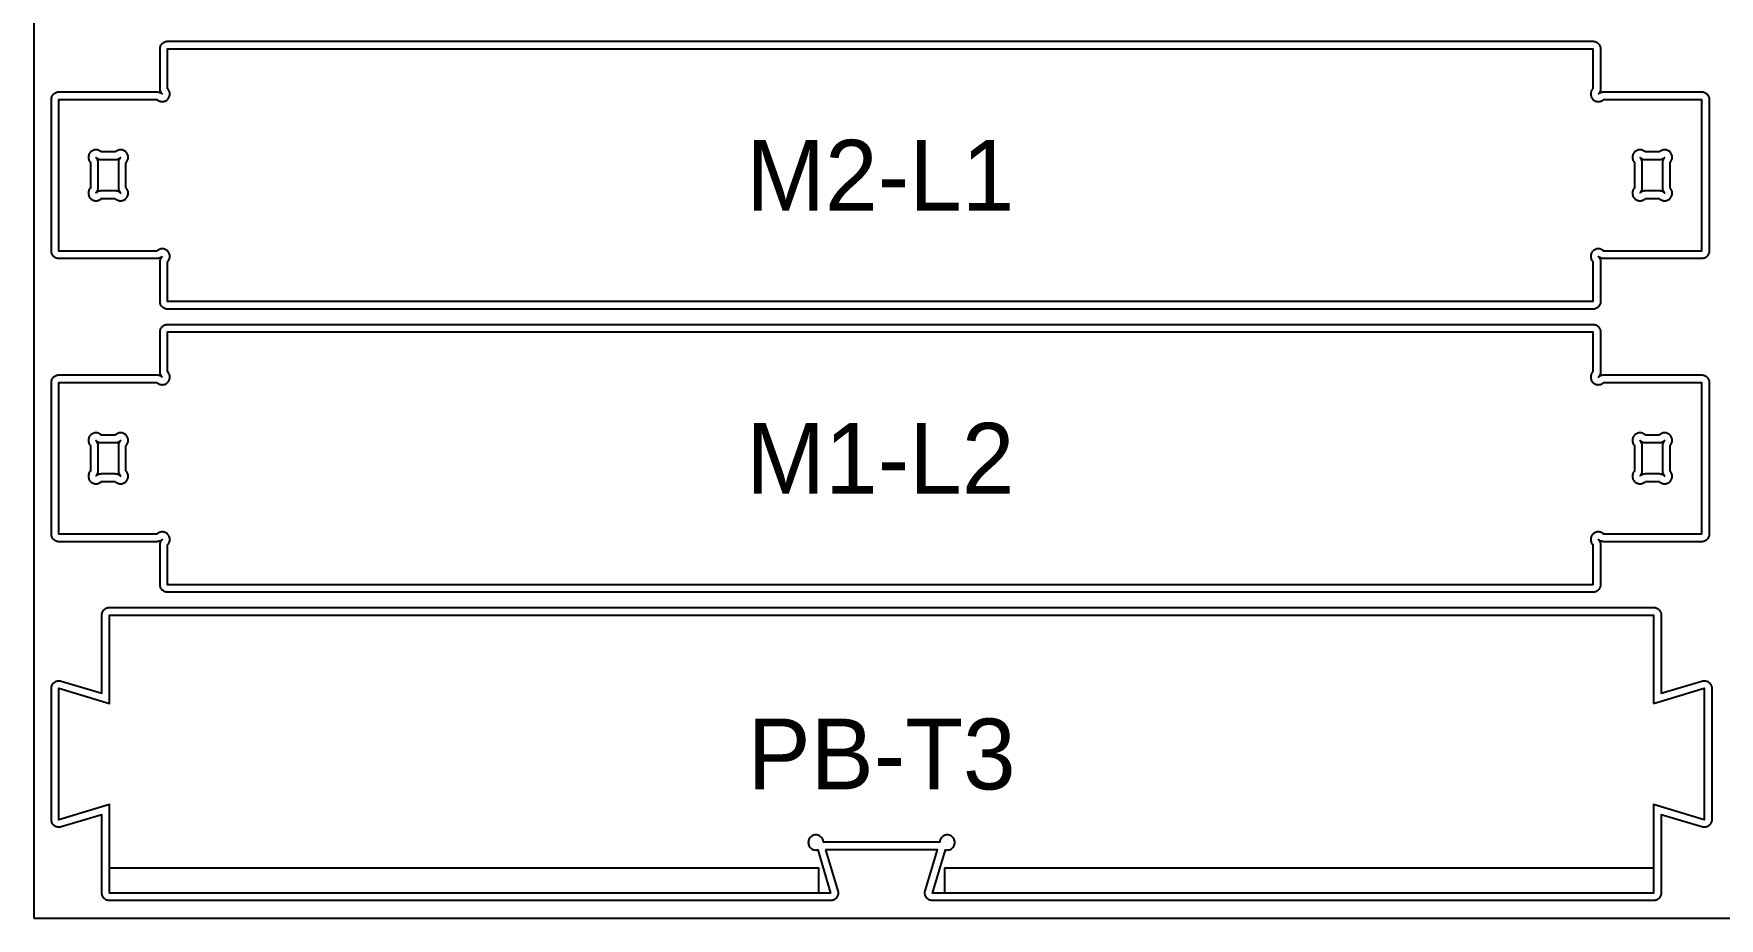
# Model space of a CAD drawing. Header units: millimetres. Extents: x 0 to 8220, y 0 to 2502.
# Drawn here: x 4200 to 4867, y 0 to 350 of the extents above; entities that cross this region are included whole.
import ezdxf
from ezdxf.enums import TextEntityAlignment as Align

# ---------------------------------------------------------------- set-up
doc = ezdxf.new("R2010")
doc.units = ezdxf.units.MM
for name, color, linetype in [('CAJA_6MM', 30, 'Continuous'), ('CALADO_INTERIOR', 5, 'Continuous'), ('CORTE_EXT', 1, 'Continuous'), ('HOJA', 8, 'Continuous'), ('TEXTO', 7, 'Continuous'), ('TRAYECTORIA_EXT_FRESA6', 11, 'Continuous'), ('TRAYECTORIA_INT_FRESA6', 150, 'Continuous')]:
    doc.layers.add(name, color=color, linetype=linetype)

msp = doc.modelspace()

# ---------------------------------------------------------------- linework, layer by layer
at = {"layer": 'CAJA_6MM'}
for points in [[(4230, 20), (4510.5, 20), (4510.5, 10), (4500.5, 10), (4230, 10)], [(4841, 10), (4570.5, 10), (4560.5, 10), (4560.5, 20), (4841, 20)]]:
    msp.add_lwpolyline(points, close=True, dxfattribs=at)
at = {"layer": 'CALADO_INTERIOR'}
for points in [[(4232.26, 284.8), (4232.48, 284.6), (4232.71, 284.43), (4232.96, 284.28), (4233.23, 284.15), (4233.51, 284.05), (4233.79, 283.98), (4234.08, 283.94), (4234.38, 283.92), (4234.67, 283.94), (4234.96, 283.98), (4235.25, 284.05), (4235.53, 284.15), (4235.79, 284.28), (4236.05, 284.43), (4236.28, 284.6), (4236.5, 284.8), (4236.7, 285.02), (4236.87, 285.25), (4237.02, 285.51), (4237.15, 285.77), (4237.25, 286.05), (4237.32, 286.34), (4237.36, 286.63), (4237.38, 286.92), (4237.36, 287.22), (4237.32, 287.51), (4237.25, 287.79), (4237.15, 288.07), (4237.02, 288.34), (4236.87, 288.59), (4236.7, 288.82), (4236.5, 289.04), (4236.5, 298.96), (4236.7, 299.18), (4236.87, 299.41), (4237.02, 299.66), (4237.15, 299.93), (4237.25, 300.21), (4237.32, 300.49), (4237.36, 300.78), (4237.38, 301.08), (4237.36, 301.37), (4237.32, 301.66), (4237.25, 301.95), (4237.15, 302.23), (4237.02, 302.49), (4236.87, 302.75), (4236.7, 302.98), (4236.5, 303.2), (4236.28, 303.4), (4236.05, 303.57), (4235.79, 303.72), (4235.53, 303.85), (4235.25, 303.95), (4234.96, 304.02), (4234.67, 304.06), (4234.38, 304.08), (4234.08, 304.06), (4233.79, 304.02), (4233.51, 303.95), (4233.23, 303.85), (4232.96, 303.72), (4232.71, 303.57), (4232.48, 303.4), (4232.26, 303.2), (4226.74, 303.2), (4226.52, 303.4), (4226.29, 303.57), (4226.04, 303.72), (4225.77, 303.85), (4225.49, 303.95), (4225.21, 304.02), (4224.92, 304.06), (4224.62, 304.08), (4224.33, 304.06), (4224.04, 304.02), (4223.75, 303.95), (4223.47, 303.85), (4223.21, 303.72), (4222.95, 303.57), (4222.72, 303.4), (4222.5, 303.2), (4222.3, 302.98), (4222.13, 302.75), (4221.98, 302.49), (4221.85, 302.23), (4221.75, 301.95), (4221.68, 301.66), (4221.64, 301.37), (4221.62, 301.08), (4221.64, 300.78), (4221.68, 300.49), (4221.75, 300.21), (4221.85, 299.93), (4221.98, 299.66), (4222.13, 299.41), (4222.3, 299.18), (4222.5, 298.96), (4222.5, 289.04), (4222.3, 288.82), (4222.13, 288.59), (4221.98, 288.34), (4221.85, 288.07), (4221.75, 287.79), (4221.68, 287.51), (4221.64, 287.22), (4221.62, 286.92), (4221.64, 286.63), (4221.68, 286.34), (4221.75, 286.05), (4221.85, 285.77), (4221.98, 285.51), (4222.13, 285.25), (4222.3, 285.02), (4222.5, 284.8), (4222.72, 284.6), (4222.95, 284.43), (4223.21, 284.28), (4223.47, 284.15), (4223.75, 284.05), (4224.04, 283.98), (4224.33, 283.94), (4224.62, 283.92), (4224.92, 283.94), (4225.21, 283.98), (4225.49, 284.05), (4225.77, 284.15), (4226.04, 284.28), (4226.29, 284.43), (4226.52, 284.6), (4226.74, 284.8)], [(4837.74, 284.8), (4843.26, 284.8), (4843.48, 284.6), (4843.71, 284.43), (4843.96, 284.28), (4844.23, 284.15), (4844.51, 284.05), (4844.79, 283.98), (4845.08, 283.94), (4845.38, 283.92), (4845.67, 283.94), (4845.96, 283.98), (4846.25, 284.05), (4846.53, 284.15), (4846.79, 284.28), (4847.05, 284.43), (4847.28, 284.6), (4847.5, 284.8), (4847.7, 285.02), (4847.87, 285.25), (4848.02, 285.51), (4848.15, 285.77), (4848.25, 286.05), (4848.32, 286.34), (4848.36, 286.63), (4848.38, 286.92), (4848.36, 287.22), (4848.32, 287.51), (4848.25, 287.79), (4848.15, 288.07), (4848.02, 288.34), (4847.87, 288.59), (4847.7, 288.82), (4847.5, 289.04), (4847.5, 298.96), (4847.7, 299.18), (4847.87, 299.41), (4848.02, 299.66), (4848.15, 299.93), (4848.25, 300.21), (4848.32, 300.49), (4848.36, 300.78), (4848.38, 301.08), (4848.36, 301.37), (4848.32, 301.66), (4848.25, 301.95), (4848.15, 302.23), (4848.02, 302.49), (4847.87, 302.75), (4847.7, 302.98), (4847.5, 303.2), (4847.28, 303.4), (4847.05, 303.57), (4846.79, 303.72), (4846.53, 303.85), (4846.25, 303.95), (4845.96, 304.02), (4845.67, 304.06), (4845.38, 304.08), (4845.08, 304.06), (4844.79, 304.02), (4844.51, 303.95), (4844.23, 303.85), (4843.96, 303.72), (4843.71, 303.57), (4843.48, 303.4), (4843.26, 303.2), (4837.74, 303.2), (4837.52, 303.4), (4837.29, 303.57), (4837.04, 303.72), (4836.77, 303.85), (4836.49, 303.95), (4836.21, 304.02), (4835.92, 304.06), (4835.62, 304.08), (4835.33, 304.06), (4835.04, 304.02), (4834.75, 303.95), (4834.47, 303.85), (4834.21, 303.72), (4833.95, 303.57), (4833.72, 303.4), (4833.5, 303.2), (4833.3, 302.98), (4833.13, 302.75), (4832.98, 302.49), (4832.85, 302.23), (4832.75, 301.95), (4832.68, 301.66), (4832.64, 301.37), (4832.62, 301.08), (4832.64, 300.78), (4832.68, 300.49), (4832.75, 300.21), (4832.85, 299.93), (4832.98, 299.66), (4833.13, 299.41), (4833.3, 299.18), (4833.5, 298.96), (4833.5, 289.04), (4833.3, 288.82), (4833.13, 288.59), (4832.98, 288.34), (4832.85, 288.07), (4832.75, 287.79), (4832.68, 287.51), (4832.64, 287.22), (4832.62, 286.92), (4832.64, 286.63), (4832.68, 286.34), (4832.75, 286.05), (4832.85, 285.77), (4832.98, 285.51), (4833.13, 285.25), (4833.3, 285.02), (4833.5, 284.8), (4833.72, 284.6), (4833.95, 284.43), (4834.21, 284.28), (4834.47, 284.15), (4834.75, 284.05), (4835.04, 283.98), (4835.33, 283.94), (4835.62, 283.92), (4835.92, 283.94), (4836.21, 283.98), (4836.49, 284.05), (4836.77, 284.15), (4837.04, 284.28), (4837.29, 284.43), (4837.52, 284.6)], [(4232.26, 172.8), (4232.48, 172.6), (4232.71, 172.43), (4232.96, 172.28), (4233.23, 172.15), (4233.51, 172.05), (4233.79, 171.98), (4234.08, 171.94), (4234.38, 171.92), (4234.67, 171.94), (4234.96, 171.98), (4235.25, 172.05), (4235.53, 172.15), (4235.79, 172.28), (4236.05, 172.43), (4236.28, 172.6), (4236.5, 172.8), (4236.7, 173.02), (4236.87, 173.25), (4237.02, 173.51), (4237.15, 173.77), (4237.25, 174.05), (4237.32, 174.34), (4237.36, 174.63), (4237.38, 174.92), (4237.36, 175.22), (4237.32, 175.51), (4237.25, 175.79), (4237.15, 176.07), (4237.02, 176.34), (4236.87, 176.59), (4236.7, 176.82), (4236.5, 177.04), (4236.5, 186.96), (4236.7, 187.18), (4236.87, 187.41), (4237.02, 187.66), (4237.15, 187.93), (4237.25, 188.21), (4237.32, 188.49), (4237.36, 188.78), (4237.38, 189.08), (4237.36, 189.37), (4237.32, 189.66), (4237.25, 189.95), (4237.15, 190.23), (4237.02, 190.49), (4236.87, 190.75), (4236.7, 190.98), (4236.5, 191.2), (4236.28, 191.4), (4236.05, 191.57), (4235.79, 191.72), (4235.53, 191.85), (4235.25, 191.95), (4234.96, 192.02), (4234.67, 192.06), (4234.38, 192.08), (4234.08, 192.06), (4233.79, 192.02), (4233.51, 191.95), (4233.23, 191.85), (4232.96, 191.72), (4232.71, 191.57), (4232.48, 191.4), (4232.26, 191.2), (4226.74, 191.2), (4226.52, 191.4), (4226.29, 191.57), (4226.04, 191.72), (4225.77, 191.85), (4225.49, 191.95), (4225.21, 192.02), (4224.92, 192.06), (4224.62, 192.08), (4224.33, 192.06), (4224.04, 192.02), (4223.75, 191.95), (4223.47, 191.85), (4223.21, 191.72), (4222.95, 191.57), (4222.72, 191.4), (4222.5, 191.2), (4222.3, 190.98), (4222.13, 190.75), (4221.98, 190.49), (4221.85, 190.23), (4221.75, 189.95), (4221.68, 189.66), (4221.64, 189.37), (4221.62, 189.08), (4221.64, 188.78), (4221.68, 188.49), (4221.75, 188.21), (4221.85, 187.93), (4221.98, 187.66), (4222.13, 187.41), (4222.3, 187.18), (4222.5, 186.96), (4222.5, 177.04), (4222.3, 176.82), (4222.13, 176.59), (4221.98, 176.34), (4221.85, 176.07), (4221.75, 175.79), (4221.68, 175.51), (4221.64, 175.22), (4221.62, 174.92), (4221.64, 174.63), (4221.68, 174.34), (4221.75, 174.05), (4221.85, 173.77), (4221.98, 173.51), (4222.13, 173.25), (4222.3, 173.02), (4222.5, 172.8), (4222.72, 172.6), (4222.95, 172.43), (4223.21, 172.28), (4223.47, 172.15), (4223.75, 172.05), (4224.04, 171.98), (4224.33, 171.94), (4224.62, 171.92), (4224.92, 171.94), (4225.21, 171.98), (4225.49, 172.05), (4225.77, 172.15), (4226.04, 172.28), (4226.29, 172.43), (4226.52, 172.6), (4226.74, 172.8)], [(4837.74, 172.8), (4843.26, 172.8), (4843.48, 172.6), (4843.71, 172.43), (4843.96, 172.28), (4844.23, 172.15), (4844.51, 172.05), (4844.79, 171.98), (4845.08, 171.94), (4845.38, 171.92), (4845.67, 171.94), (4845.96, 171.98), (4846.25, 172.05), (4846.53, 172.15), (4846.79, 172.28), (4847.05, 172.43), (4847.28, 172.6), (4847.5, 172.8), (4847.7, 173.02), (4847.87, 173.25), (4848.02, 173.51), (4848.15, 173.77), (4848.25, 174.05), (4848.32, 174.34), (4848.36, 174.63), (4848.38, 174.92), (4848.36, 175.22), (4848.32, 175.51), (4848.25, 175.79), (4848.15, 176.07), (4848.02, 176.34), (4847.87, 176.59), (4847.7, 176.82), (4847.5, 177.04), (4847.5, 186.96), (4847.7, 187.18), (4847.87, 187.41), (4848.02, 187.66), (4848.15, 187.93), (4848.25, 188.21), (4848.32, 188.49), (4848.36, 188.78), (4848.38, 189.08), (4848.36, 189.37), (4848.32, 189.66), (4848.25, 189.95), (4848.15, 190.23), (4848.02, 190.49), (4847.87, 190.75), (4847.7, 190.98), (4847.5, 191.2), (4847.28, 191.4), (4847.05, 191.57), (4846.79, 191.72), (4846.53, 191.85), (4846.25, 191.95), (4845.96, 192.02), (4845.67, 192.06), (4845.38, 192.08), (4845.08, 192.06), (4844.79, 192.02), (4844.51, 191.95), (4844.23, 191.85), (4843.96, 191.72), (4843.71, 191.57), (4843.48, 191.4), (4843.26, 191.2), (4837.74, 191.2), (4837.52, 191.4), (4837.29, 191.57), (4837.04, 191.72), (4836.77, 191.85), (4836.49, 191.95), (4836.21, 192.02), (4835.92, 192.06), (4835.62, 192.08), (4835.33, 192.06), (4835.04, 192.02), (4834.75, 191.95), (4834.47, 191.85), (4834.21, 191.72), (4833.95, 191.57), (4833.72, 191.4), (4833.5, 191.2), (4833.3, 190.98), (4833.13, 190.75), (4832.98, 190.49), (4832.85, 190.23), (4832.75, 189.95), (4832.68, 189.66), (4832.64, 189.37), (4832.62, 189.08), (4832.64, 188.78), (4832.68, 188.49), (4832.75, 188.21), (4832.85, 187.93), (4832.98, 187.66), (4833.13, 187.41), (4833.3, 187.18), (4833.5, 186.96), (4833.5, 177.04), (4833.3, 176.82), (4833.13, 176.59), (4832.98, 176.34), (4832.85, 176.07), (4832.75, 175.79), (4832.68, 175.51), (4832.64, 175.22), (4832.62, 174.92), (4832.64, 174.63), (4832.68, 174.34), (4832.75, 174.05), (4832.85, 173.77), (4832.98, 173.51), (4833.13, 173.25), (4833.3, 173.02), (4833.5, 172.8), (4833.72, 172.6), (4833.95, 172.43), (4834.21, 172.28), (4834.47, 172.15), (4834.75, 172.05), (4835.04, 171.98), (4835.33, 171.94), (4835.62, 171.92), (4835.92, 171.94), (4836.21, 171.98), (4836.49, 172.05), (4836.77, 172.15), (4837.04, 172.28), (4837.29, 172.43), (4837.52, 172.6)]]:
    msp.add_lwpolyline(points, close=True, dxfattribs=at)
at = {"layer": 'CORTE_EXT'}
for points in [[(4249.73, 323.35), (4250.01, 323.25), (4250.29, 323.18), (4250.58, 323.14), (4250.88, 323.12), (4251.17, 323.14), (4251.46, 323.18), (4251.75, 323.25), (4252.03, 323.35), (4252.29, 323.48), (4252.55, 323.63), (4252.78, 323.8), (4253, 324), (4253.2, 324.22), (4253.37, 324.45), (4253.52, 324.71), (4253.65, 324.97), (4253.75, 325.25), (4253.82, 325.54), (4253.86, 325.83), (4253.88, 326.12), (4253.86, 326.42), (4253.82, 326.71), (4253.75, 326.99), (4253.65, 327.27), (4253.52, 327.54), (4253.37, 327.79), (4253.2, 328.02), (4253, 328.24), (4253, 344), (4817, 344), (4817, 328.24), (4816.8, 328.02), (4816.63, 327.79), (4816.48, 327.54), (4816.35, 327.27), (4816.25, 326.99), (4816.18, 326.71), (4816.14, 326.42), (4816.12, 326.12), (4816.14, 325.83), (4816.18, 325.54), (4816.25, 325.25), (4816.35, 324.97), (4816.48, 324.71), (4816.63, 324.45), (4816.8, 324.22), (4817, 324), (4817.22, 323.8), (4817.45, 323.63), (4817.71, 323.48), (4817.97, 323.35), (4818.25, 323.25), (4818.54, 323.18), (4818.83, 323.14), (4819.12, 323.12), (4819.42, 323.14), (4819.71, 323.18), (4819.99, 323.25), (4820.27, 323.35), (4820.54, 323.48), (4820.79, 323.63), (4821.02, 323.8), (4821.24, 324), (4860, 324), (4860, 264), (4821.24, 264), (4821.02, 264.2), (4820.79, 264.37), (4820.54, 264.52), (4820.27, 264.65), (4819.99, 264.75), (4819.71, 264.82), (4819.42, 264.86), (4819.12, 264.88), (4818.83, 264.86), (4818.54, 264.82), (4818.25, 264.75), (4817.97, 264.65), (4817.71, 264.52), (4817.45, 264.37), (4817.22, 264.2), (4817, 264), (4816.8, 263.78), (4816.63, 263.55), (4816.48, 263.29), (4816.35, 263.03), (4816.25, 262.75), (4816.18, 262.46), (4816.14, 262.17), (4816.12, 261.88), (4816.14, 261.58), (4816.18, 261.29), (4816.25, 261.01), (4816.35, 260.73), (4816.48, 260.46), (4816.63, 260.21), (4816.8, 259.98), (4817, 259.76), (4817, 244), (4253, 244), (4253, 259.76), (4253.2, 259.98), (4253.37, 260.21), (4253.52, 260.46), (4253.65, 260.73), (4253.75, 261.01), (4253.82, 261.29), (4253.86, 261.58), (4253.88, 261.88), (4253.86, 262.17), (4253.82, 262.46), (4253.75, 262.75), (4253.65, 263.03), (4253.52, 263.29), (4253.37, 263.55), (4253.2, 263.78), (4253, 264), (4252.78, 264.2), (4252.55, 264.37), (4252.29, 264.52), (4252.03, 264.65), (4251.75, 264.75), (4251.46, 264.82), (4251.17, 264.86), (4250.88, 264.88), (4250.58, 264.86), (4250.29, 264.82), (4250.01, 264.75), (4249.73, 264.65), (4249.46, 264.52), (4249.21, 264.37), (4248.98, 264.2), (4248.76, 264), (4210, 264), (4210, 324), (4248.76, 324), (4248.98, 323.8), (4249.21, 323.63), (4249.46, 323.48)], [(4249.73, 211.35), (4250.01, 211.25), (4250.29, 211.18), (4250.58, 211.14), (4250.88, 211.12), (4251.17, 211.14), (4251.46, 211.18), (4251.75, 211.25), (4252.03, 211.35), (4252.29, 211.48), (4252.55, 211.63), (4252.78, 211.8), (4253, 212), (4253.2, 212.22), (4253.37, 212.45), (4253.52, 212.71), (4253.65, 212.97), (4253.75, 213.25), (4253.82, 213.54), (4253.86, 213.83), (4253.88, 214.12), (4253.86, 214.42), (4253.82, 214.71), (4253.75, 214.99), (4253.65, 215.27), (4253.52, 215.54), (4253.37, 215.79), (4253.2, 216.02), (4253, 216.24), (4253, 232), (4817, 232), (4817, 216.24), (4816.8, 216.02), (4816.63, 215.79), (4816.48, 215.54), (4816.35, 215.27), (4816.25, 214.99), (4816.18, 214.71), (4816.14, 214.42), (4816.12, 214.12), (4816.14, 213.83), (4816.18, 213.54), (4816.25, 213.25), (4816.35, 212.97), (4816.48, 212.71), (4816.63, 212.45), (4816.8, 212.22), (4817, 212), (4817.22, 211.8), (4817.45, 211.63), (4817.71, 211.48), (4817.97, 211.35), (4818.25, 211.25), (4818.54, 211.18), (4818.83, 211.14), (4819.12, 211.12), (4819.42, 211.14), (4819.71, 211.18), (4819.99, 211.25), (4820.27, 211.35), (4820.54, 211.48), (4820.79, 211.63), (4821.02, 211.8), (4821.24, 212), (4860, 212), (4860, 152), (4821.24, 152), (4821.02, 152.2), (4820.79, 152.37), (4820.54, 152.52), (4820.27, 152.65), (4819.99, 152.75), (4819.71, 152.82), (4819.42, 152.86), (4819.12, 152.88), (4818.83, 152.86), (4818.54, 152.82), (4818.25, 152.75), (4817.97, 152.65), (4817.71, 152.52), (4817.45, 152.37), (4817.22, 152.2), (4817, 152), (4816.8, 151.78), (4816.63, 151.55), (4816.48, 151.29), (4816.35, 151.03), (4816.25, 150.75), (4816.18, 150.46), (4816.14, 150.17), (4816.12, 149.88), (4816.14, 149.58), (4816.18, 149.29), (4816.25, 149.01), (4816.35, 148.73), (4816.48, 148.46), (4816.63, 148.21), (4816.8, 147.98), (4817, 147.76), (4817, 132), (4253, 132), (4253, 147.76), (4253.2, 147.98), (4253.37, 148.21), (4253.52, 148.46), (4253.65, 148.73), (4253.75, 149.01), (4253.82, 149.29), (4253.86, 149.58), (4253.88, 149.88), (4253.86, 150.17), (4253.82, 150.46), (4253.75, 150.75), (4253.65, 151.03), (4253.52, 151.29), (4253.37, 151.55), (4253.2, 151.78), (4253, 152), (4252.78, 152.2), (4252.55, 152.37), (4252.29, 152.52), (4252.03, 152.65), (4251.75, 152.75), (4251.46, 152.82), (4251.17, 152.86), (4250.88, 152.88), (4250.58, 152.86), (4250.29, 152.82), (4250.01, 152.75), (4249.73, 152.65), (4249.46, 152.52), (4249.21, 152.37), (4248.98, 152.2), (4248.76, 152), (4210, 152), (4210, 212), (4248.76, 212), (4248.98, 211.8), (4249.21, 211.63), (4249.46, 211.48)], [(4841, 85), (4861, 91), (4861, 39), (4841, 45), (4841, 10), (4555.66, 10), (4560.78, 27.09), (4561.11, 27.03), (4561.5, 27), (4561.89, 27.03), (4562.28, 27.1), (4562.65, 27.23), (4563, 27.4), (4563.33, 27.62), (4563.62, 27.88), (4563.88, 28.17), (4564.1, 28.5), (4564.27, 28.85), (4564.4, 29.22), (4564.47, 29.61), (4564.5, 30), (4564.47, 30.39), (4564.4, 30.78), (4564.27, 31.15), (4564.1, 31.5), (4563.88, 31.83), (4563.62, 32.12), (4563.33, 32.38), (4563, 32.6), (4562.65, 32.77), (4562.28, 32.9), (4561.89, 32.97), (4561.5, 33), (4561.11, 32.97), (4560.72, 32.9), (4560.35, 32.77), (4560, 32.6), (4559.67, 32.38), (4559.38, 32.12), (4559.12, 31.83), (4558.9, 31.5), (4558.73, 31.15), (4558.6, 30.78), (4558.53, 30.39), (4558.51, 30.15), (4512.49, 30.15), (4512.47, 30.39), (4512.4, 30.78), (4512.27, 31.15), (4512.1, 31.5), (4511.88, 31.83), (4511.62, 32.12), (4511.33, 32.38), (4511, 32.6), (4510.65, 32.77), (4510.28, 32.9), (4509.89, 32.97), (4509.5, 33), (4509.11, 32.97), (4508.72, 32.9), (4508.35, 32.77), (4508, 32.6), (4507.67, 32.38), (4507.38, 32.12), (4507.12, 31.83), (4506.9, 31.5), (4506.73, 31.15), (4506.6, 30.78), (4506.53, 30.39), (4506.5, 30), (4506.53, 29.61), (4506.6, 29.22), (4506.73, 28.85), (4506.9, 28.5), (4507.12, 28.17), (4507.38, 27.88), (4507.67, 27.62), (4508, 27.4), (4508.35, 27.23), (4508.72, 27.1), (4509.11, 27.03), (4509.5, 27), (4509.89, 27.03), (4510.22, 27.09), (4515.34, 10), (4230, 10), (4230, 45), (4210, 39), (4210, 91), (4230, 85), (4230, 120), (4841, 120)]]:
    msp.add_lwpolyline(points, close=True, dxfattribs=at)
at = {"layer": 'HOJA'}
msp.add_lwpolyline([(4200, 0), (5420, 0), (5420, 2440), (4200, 2440)], close=True, dxfattribs=at)
at = {"layer": 'TRAYECTORIA_EXT_FRESA6'}
for points in [[(4250.83, 261.83), (4250.77, 261.78), (4250.53, 261.58), (4250.26, 261.41), (4249.98, 261.26), (4249.69, 261.15), (4249.38, 261.07), (4249.07, 261.02), (4248.76, 261), (4210, 261), (4209.71, 261.01), (4209.41, 261.06), (4209.13, 261.13), (4208.85, 261.23), (4208.59, 261.35), (4208.33, 261.51), (4208.1, 261.68), (4207.88, 261.88), (4207.68, 262.1), (4207.51, 262.33), (4207.35, 262.59), (4207.23, 262.85), (4207.13, 263.13), (4207.06, 263.41), (4207.01, 263.71), (4207, 264), (4207, 324), (4207.01, 324.29), (4207.06, 324.59), (4207.13, 324.87), (4207.23, 325.15), (4207.35, 325.41), (4207.51, 325.67), (4207.68, 325.9), (4207.88, 326.12), (4208.1, 326.32), (4208.33, 326.49), (4208.59, 326.65), (4208.85, 326.77), (4209.13, 326.87), (4209.41, 326.94), (4209.71, 326.99), (4210, 327), (4248.76, 327), (4249.07, 326.98), (4249.38, 326.93), (4249.69, 326.85), (4249.98, 326.74), (4250.26, 326.59), (4250.53, 326.42), (4250.77, 326.22), (4250.83, 326.17), (4250.78, 326.23), (4250.58, 326.47), (4250.41, 326.74), (4250.26, 327.02), (4250.15, 327.31), (4250.07, 327.62), (4250.02, 327.93), (4250, 328.24), (4250, 344), (4250.01, 344.29), (4250.06, 344.59), (4250.13, 344.87), (4250.23, 345.15), (4250.35, 345.41), (4250.51, 345.67), (4250.68, 345.9), (4250.88, 346.12), (4251.1, 346.32), (4251.33, 346.49), (4251.59, 346.65), (4251.85, 346.77), (4252.13, 346.87), (4252.41, 346.94), (4252.71, 346.99), (4253, 347), (4817, 347), (4817.29, 346.99), (4817.59, 346.94), (4817.87, 346.87), (4818.15, 346.77), (4818.41, 346.65), (4818.67, 346.49), (4818.9, 346.32), (4819.12, 346.12), (4819.32, 345.9), (4819.49, 345.67), (4819.65, 345.41), (4819.77, 345.15), (4819.87, 344.87), (4819.94, 344.59), (4819.99, 344.29), (4820, 344), (4820, 328.24), (4819.98, 327.93), (4819.93, 327.62), (4819.85, 327.31), (4819.74, 327.02), (4819.59, 326.74), (4819.42, 326.47), (4819.22, 326.23), (4819.17, 326.17), (4819.23, 326.22), (4819.47, 326.42), (4819.74, 326.59), (4820.02, 326.74), (4820.31, 326.85), (4820.62, 326.93), (4820.93, 326.98), (4821.24, 327), (4860, 327), (4860.29, 326.99), (4860.59, 326.94), (4860.87, 326.87), (4861.15, 326.77), (4861.41, 326.65), (4861.67, 326.49), (4861.9, 326.32), (4862.12, 326.12), (4862.32, 325.9), (4862.49, 325.67), (4862.65, 325.41), (4862.77, 325.15), (4862.87, 324.87), (4862.94, 324.59), (4862.99, 324.29), (4863, 324), (4863, 264), (4862.99, 263.71), (4862.94, 263.41), (4862.87, 263.13), (4862.77, 262.85), (4862.65, 262.59), (4862.49, 262.33), (4862.32, 262.1), (4862.12, 261.88), (4861.9, 261.68), (4861.67, 261.51), (4861.41, 261.35), (4861.15, 261.23), (4860.87, 261.13), (4860.59, 261.06), (4860.29, 261.01), (4860, 261), (4821.24, 261), (4820.93, 261.02), (4820.62, 261.07), (4820.31, 261.15), (4820.02, 261.26), (4819.74, 261.41), (4819.47, 261.58), (4819.23, 261.78), (4819.17, 261.83), (4819.22, 261.77), (4819.42, 261.53), (4819.59, 261.26), (4819.74, 260.98), (4819.85, 260.69), (4819.93, 260.38), (4819.98, 260.07), (4820, 259.76), (4820, 244), (4819.99, 243.71), (4819.94, 243.41), (4819.87, 243.13), (4819.77, 242.85), (4819.65, 242.59), (4819.49, 242.33), (4819.32, 242.1), (4819.12, 241.88), (4818.9, 241.68), (4818.67, 241.51), (4818.41, 241.35), (4818.15, 241.23), (4817.87, 241.13), (4817.59, 241.06), (4817.29, 241.01), (4817, 241), (4253, 241), (4252.71, 241.01), (4252.41, 241.06), (4252.13, 241.13), (4251.85, 241.23), (4251.59, 241.35), (4251.33, 241.51), (4251.1, 241.68), (4250.88, 241.88), (4250.68, 242.1), (4250.51, 242.33), (4250.35, 242.59), (4250.23, 242.85), (4250.13, 243.13), (4250.06, 243.41), (4250.01, 243.71), (4250, 244), (4250, 259.76), (4250.01, 260.03), (4250.05, 260.31), (4250.11, 260.58), (4250.2, 260.84), (4250.31, 261.09), (4250.45, 261.33), (4250.6, 261.56), (4250.78, 261.77)], [(4250.83, 214.17), (4250.78, 214.23), (4250.58, 214.47), (4250.41, 214.74), (4250.26, 215.02), (4250.15, 215.31), (4250.07, 215.62), (4250.02, 215.93), (4250, 216.24), (4250, 232), (4250.01, 232.29), (4250.06, 232.59), (4250.13, 232.87), (4250.23, 233.15), (4250.35, 233.41), (4250.51, 233.67), (4250.68, 233.9), (4250.88, 234.12), (4251.1, 234.32), (4251.33, 234.49), (4251.59, 234.65), (4251.85, 234.77), (4252.13, 234.87), (4252.41, 234.94), (4252.71, 234.99), (4253, 235), (4817, 235), (4817.29, 234.99), (4817.59, 234.94), (4817.87, 234.87), (4818.15, 234.77), (4818.41, 234.65), (4818.67, 234.49), (4818.9, 234.32), (4819.12, 234.12), (4819.32, 233.9), (4819.49, 233.67), (4819.65, 233.41), (4819.77, 233.15), (4819.87, 232.87), (4819.94, 232.59), (4819.99, 232.29), (4820, 232), (4820, 216.24), (4819.98, 215.93), (4819.93, 215.62), (4819.85, 215.31), (4819.74, 215.02), (4819.59, 214.74), (4819.42, 214.47), (4819.22, 214.23), (4819.17, 214.17), (4819.23, 214.22), (4819.47, 214.42), (4819.74, 214.59), (4820.02, 214.74), (4820.31, 214.85), (4820.62, 214.93), (4820.93, 214.98), (4821.24, 215), (4860, 215), (4860.29, 214.99), (4860.59, 214.94), (4860.87, 214.87), (4861.15, 214.77), (4861.41, 214.65), (4861.67, 214.49), (4861.9, 214.32), (4862.12, 214.12), (4862.32, 213.9), (4862.49, 213.67), (4862.65, 213.41), (4862.77, 213.15), (4862.87, 212.87), (4862.94, 212.59), (4862.99, 212.29), (4863, 212), (4863, 152), (4862.99, 151.71), (4862.94, 151.41), (4862.87, 151.13), (4862.77, 150.85), (4862.65, 150.59), (4862.49, 150.33), (4862.32, 150.1), (4862.12, 149.88), (4861.9, 149.68), (4861.67, 149.51), (4861.41, 149.35), (4861.15, 149.23), (4860.87, 149.13), (4860.59, 149.06), (4860.29, 149.01), (4860, 149), (4821.24, 149), (4820.93, 149.02), (4820.62, 149.07), (4820.31, 149.15), (4820.02, 149.26), (4819.74, 149.41), (4819.47, 149.58), (4819.23, 149.78), (4819.17, 149.83), (4819.22, 149.77), (4819.42, 149.53), (4819.59, 149.26), (4819.74, 148.98), (4819.85, 148.69), (4819.93, 148.38), (4819.98, 148.07), (4820, 147.76), (4820, 132), (4819.99, 131.71), (4819.94, 131.41), (4819.87, 131.13), (4819.77, 130.85), (4819.65, 130.59), (4819.49, 130.33), (4819.32, 130.1), (4819.12, 129.88), (4818.9, 129.68), (4818.67, 129.51), (4818.41, 129.35), (4818.15, 129.23), (4817.87, 129.13), (4817.59, 129.06), (4817.29, 129.01), (4817, 129), (4253, 129), (4252.71, 129.01), (4252.41, 129.06), (4252.13, 129.13), (4251.85, 129.23), (4251.59, 129.35), (4251.33, 129.51), (4251.1, 129.68), (4250.88, 129.88), (4250.68, 130.1), (4250.51, 130.33), (4250.35, 130.59), (4250.23, 130.85), (4250.13, 131.13), (4250.06, 131.41), (4250.01, 131.71), (4250, 132), (4250, 147.76), (4250.01, 148.03), (4250.05, 148.31), (4250.11, 148.58), (4250.2, 148.84), (4250.31, 149.09), (4250.45, 149.33), (4250.6, 149.56), (4250.78, 149.77), (4250.83, 149.83), (4250.77, 149.78), (4250.53, 149.58), (4250.26, 149.41), (4249.98, 149.26), (4249.69, 149.15), (4249.38, 149.07), (4249.07, 149.02), (4248.76, 149), (4210, 149), (4209.71, 149.01), (4209.41, 149.06), (4209.13, 149.13), (4208.85, 149.23), (4208.59, 149.35), (4208.33, 149.51), (4208.1, 149.68), (4207.88, 149.88), (4207.68, 150.1), (4207.51, 150.33), (4207.35, 150.59), (4207.23, 150.85), (4207.13, 151.13), (4207.06, 151.41), (4207.01, 151.71), (4207, 152), (4207, 212), (4207.01, 212.29), (4207.06, 212.59), (4207.13, 212.87), (4207.23, 213.15), (4207.35, 213.41), (4207.51, 213.67), (4207.68, 213.9), (4207.88, 214.12), (4208.1, 214.32), (4208.33, 214.49), (4208.59, 214.65), (4208.85, 214.77), (4209.13, 214.87), (4209.41, 214.94), (4209.71, 214.99), (4210, 215), (4248.76, 215), (4249.07, 214.98), (4249.38, 214.93), (4249.69, 214.85), (4249.98, 214.74), (4250.26, 214.59), (4250.53, 214.42), (4250.77, 214.22)], [(4513.33, 27.15), (4518.22, 10.86), (4518.29, 10.58), (4518.33, 10.29), (4518.34, 9.99), (4518.33, 9.7), (4518.28, 9.41), (4518.21, 9.12), (4518.11, 8.85), (4517.99, 8.58), (4517.84, 8.33), (4517.66, 8.09), (4517.46, 7.88), (4517.24, 7.68), (4517.01, 7.5), (4516.76, 7.35), (4516.49, 7.23), (4516.21, 7.13), (4515.93, 7.06), (4515.64, 7.01), (4515.34, 7), (4230, 7), (4229.71, 7.01), (4229.41, 7.06), (4229.13, 7.13), (4228.85, 7.23), (4228.59, 7.35), (4228.33, 7.51), (4228.1, 7.68), (4227.88, 7.88), (4227.68, 8.1), (4227.51, 8.33), (4227.35, 8.59), (4227.23, 8.85), (4227.13, 9.13), (4227.06, 9.41), (4227.01, 9.71), (4227, 10), (4227, 40.97), (4210.86, 36.13), (4210.58, 36.06), (4210.29, 36.01), (4209.99, 36), (4209.7, 36.02), (4209.41, 36.06), (4209.12, 36.13), (4208.85, 36.23), (4208.58, 36.36), (4208.33, 36.51), (4208.09, 36.68), (4207.88, 36.88), (4207.68, 37.1), (4207.5, 37.34), (4207.35, 37.59), (4207.23, 37.85), (4207.13, 38.13), (4207.06, 38.42), (4207.01, 38.71), (4207, 39), (4207, 91), (4207.01, 91.29), (4207.06, 91.58), (4207.13, 91.87), (4207.23, 92.15), (4207.35, 92.41), (4207.5, 92.66), (4207.68, 92.9), (4207.88, 93.12), (4208.09, 93.32), (4208.33, 93.49), (4208.58, 93.64), (4208.85, 93.77), (4209.12, 93.87), (4209.41, 93.94), (4209.7, 93.98), (4209.99, 94), (4210.29, 93.99), (4210.58, 93.94), (4210.86, 93.87), (4227, 89.03), (4227, 120), (4227.01, 120.29), (4227.06, 120.59), (4227.13, 120.87), (4227.23, 121.15), (4227.35, 121.41), (4227.51, 121.67), (4227.68, 121.9), (4227.88, 122.12), (4228.1, 122.32), (4228.33, 122.49), (4228.59, 122.65), (4228.85, 122.77), (4229.13, 122.87), (4229.41, 122.94), (4229.71, 122.99), (4230, 123), (4841, 123), (4841.29, 122.99), (4841.59, 122.94), (4841.87, 122.87), (4842.15, 122.77), (4842.41, 122.65), (4842.67, 122.49), (4842.9, 122.32), (4843.12, 122.12), (4843.32, 121.9), (4843.49, 121.67), (4843.65, 121.41), (4843.77, 121.15), (4843.87, 120.87), (4843.94, 120.59), (4843.99, 120.29), (4844, 120), (4844, 89.03), (4860.14, 93.87), (4860.42, 93.94), (4860.71, 93.99), (4861.01, 94), (4861.3, 93.98), (4861.59, 93.94), (4861.88, 93.87), (4862.15, 93.77), (4862.42, 93.64), (4862.67, 93.49), (4862.91, 93.32), (4863.12, 93.12), (4863.32, 92.9), (4863.5, 92.66), (4863.65, 92.41), (4863.77, 92.15), (4863.87, 91.87), (4863.94, 91.58), (4863.99, 91.29), (4864, 91), (4864, 39), (4863.99, 38.71), (4863.94, 38.42), (4863.87, 38.13), (4863.77, 37.85), (4863.65, 37.59), (4863.5, 37.34), (4863.32, 37.1), (4863.12, 36.88), (4862.91, 36.68), (4862.67, 36.51), (4862.42, 36.36), (4862.15, 36.23), (4861.88, 36.13), (4861.59, 36.06), (4861.3, 36.02), (4861.01, 36), (4860.71, 36.01), (4860.42, 36.06), (4860.14, 36.13), (4844, 40.97), (4844, 10), (4843.99, 9.71), (4843.94, 9.41), (4843.87, 9.13), (4843.77, 8.85), (4843.65, 8.59), (4843.49, 8.33), (4843.32, 8.1), (4843.12, 7.88), (4842.9, 7.68), (4842.67, 7.51), (4842.41, 7.35), (4842.15, 7.23), (4841.87, 7.13), (4841.59, 7.06), (4841.29, 7.01), (4841, 7), (4555.66, 7), (4555.36, 7.01), (4555.07, 7.06), (4554.79, 7.13), (4554.51, 7.23), (4554.24, 7.35), (4553.99, 7.5), (4553.76, 7.68), (4553.54, 7.88), (4553.34, 8.09), (4553.16, 8.33), (4553.01, 8.58), (4552.89, 8.85), (4552.79, 9.12), (4552.72, 9.41), (4552.67, 9.7), (4552.66, 9.99), (4552.67, 10.29), (4552.71, 10.58), (4552.78, 10.86), (4557.67, 27.15)]]:
    msp.add_lwpolyline(points, close=True, dxfattribs=at)
at = {"layer": 'TRAYECTORIA_INT_FRESA6'}
for points in [[(4224.67, 286.97), (4224.72, 287.03), (4224.9, 287.24), (4225.05, 287.47), (4225.19, 287.71), (4225.3, 287.96), (4225.39, 288.22), (4225.45, 288.49), (4225.49, 288.77), (4225.5, 289.04), (4225.5, 298.96), (4225.49, 299.23), (4225.45, 299.51), (4225.39, 299.78), (4225.3, 300.04), (4225.19, 300.29), (4225.05, 300.53), (4224.9, 300.76), (4224.72, 300.97), (4224.67, 301.03), (4224.73, 300.98), (4224.97, 300.78), (4225.24, 300.61), (4225.52, 300.46), (4225.81, 300.35), (4226.12, 300.27), (4226.43, 300.22), (4226.74, 300.2), (4232.26, 300.2), (4232.57, 300.22), (4232.88, 300.27), (4233.19, 300.35), (4233.48, 300.46), (4233.76, 300.61), (4234.03, 300.78), (4234.27, 300.98), (4234.33, 301.03), (4234.28, 300.97), (4234.1, 300.76), (4233.95, 300.53), (4233.81, 300.29), (4233.7, 300.04), (4233.61, 299.78), (4233.55, 299.51), (4233.51, 299.23), (4233.5, 298.96), (4233.5, 289.04), (4233.52, 288.73), (4233.57, 288.42), (4233.65, 288.11), (4233.76, 287.82), (4233.91, 287.54), (4234.08, 287.27), (4234.28, 287.03), (4234.33, 286.97), (4234.27, 287.02), (4234.03, 287.22), (4233.76, 287.39), (4233.48, 287.54), (4233.19, 287.65), (4232.88, 287.73), (4232.57, 287.78), (4232.26, 287.8), (4226.74, 287.8), (4226.43, 287.78), (4226.12, 287.73), (4225.81, 287.65), (4225.52, 287.54), (4225.24, 287.39), (4224.97, 287.22), (4224.73, 287.02)], [(4835.67, 286.97), (4835.72, 287.03), (4835.92, 287.27), (4836.09, 287.54), (4836.24, 287.82), (4836.35, 288.11), (4836.43, 288.42), (4836.48, 288.73), (4836.5, 289.04), (4836.5, 298.96), (4836.48, 299.27), (4836.43, 299.58), (4836.35, 299.89), (4836.24, 300.18), (4836.09, 300.46), (4835.92, 300.73), (4835.72, 300.97), (4835.67, 301.03), (4835.73, 300.98), (4835.97, 300.78), (4836.24, 300.61), (4836.52, 300.46), (4836.81, 300.35), (4837.12, 300.27), (4837.43, 300.22), (4837.74, 300.2), (4843.26, 300.2), (4843.57, 300.22), (4843.88, 300.27), (4844.19, 300.35), (4844.48, 300.46), (4844.76, 300.61), (4845.03, 300.78), (4845.27, 300.98), (4845.33, 301.03), (4845.28, 300.97), (4845.08, 300.73), (4844.91, 300.46), (4844.76, 300.18), (4844.65, 299.89), (4844.57, 299.58), (4844.52, 299.27), (4844.5, 298.96), (4844.5, 289.04), (4844.52, 288.73), (4844.57, 288.42), (4844.65, 288.11), (4844.76, 287.82), (4844.91, 287.54), (4845.08, 287.27), (4845.28, 287.03), (4845.33, 286.97), (4845.27, 287.02), (4845.03, 287.22), (4844.76, 287.39), (4844.48, 287.54), (4844.19, 287.65), (4843.88, 287.73), (4843.57, 287.78), (4843.26, 287.8), (4837.74, 287.8), (4837.43, 287.78), (4837.12, 287.73), (4836.81, 287.65), (4836.52, 287.54), (4836.24, 287.39), (4835.97, 287.22), (4835.73, 287.02)], [(4224.67, 174.97), (4224.72, 175.03), (4224.9, 175.24), (4225.05, 175.47), (4225.19, 175.71), (4225.3, 175.96), (4225.39, 176.22), (4225.45, 176.49), (4225.49, 176.77), (4225.5, 177.04), (4225.5, 186.96), (4225.49, 187.23), (4225.45, 187.51), (4225.39, 187.78), (4225.3, 188.04), (4225.19, 188.29), (4225.05, 188.53), (4224.9, 188.76), (4224.72, 188.97), (4224.67, 189.03), (4224.73, 188.98), (4224.94, 188.8), (4225.17, 188.65), (4225.41, 188.51), (4225.66, 188.4), (4225.92, 188.31), (4226.19, 188.25), (4226.47, 188.21), (4226.74, 188.2), (4232.26, 188.2), (4232.53, 188.21), (4232.81, 188.25), (4233.08, 188.31), (4233.34, 188.4), (4233.59, 188.51), (4233.83, 188.65), (4234.06, 188.8), (4234.27, 188.98), (4234.33, 189.03), (4234.28, 188.97), (4234.1, 188.76), (4233.95, 188.53), (4233.81, 188.29), (4233.7, 188.04), (4233.61, 187.78), (4233.55, 187.51), (4233.51, 187.23), (4233.5, 186.96), (4233.5, 177.04), (4233.52, 176.73), (4233.57, 176.42), (4233.65, 176.11), (4233.76, 175.82), (4233.91, 175.54), (4234.08, 175.27), (4234.28, 175.03), (4234.33, 174.97), (4234.27, 175.02), (4234.06, 175.2), (4233.83, 175.35), (4233.59, 175.49), (4233.34, 175.6), (4233.08, 175.69), (4232.81, 175.75), (4232.53, 175.79), (4232.26, 175.8), (4226.74, 175.8), (4226.47, 175.79), (4226.19, 175.75), (4225.92, 175.69), (4225.66, 175.6), (4225.41, 175.49), (4225.17, 175.35), (4224.94, 175.2), (4224.73, 175.02)], [(4835.67, 174.97), (4835.72, 175.03), (4835.92, 175.27), (4836.09, 175.54), (4836.24, 175.82), (4836.35, 176.11), (4836.43, 176.42), (4836.48, 176.73), (4836.5, 177.04), (4836.5, 186.96), (4836.48, 187.27), (4836.43, 187.58), (4836.35, 187.89), (4836.24, 188.18), (4836.09, 188.46), (4835.92, 188.73), (4835.72, 188.97), (4835.67, 189.03), (4835.73, 188.98), (4835.97, 188.78), (4836.24, 188.61), (4836.52, 188.46), (4836.81, 188.35), (4837.12, 188.27), (4837.43, 188.22), (4837.74, 188.2), (4843.26, 188.2), (4843.57, 188.22), (4843.88, 188.27), (4844.19, 188.35), (4844.48, 188.46), (4844.76, 188.61), (4845.03, 188.78), (4845.27, 188.98), (4845.33, 189.03), (4845.28, 188.97), (4845.08, 188.73), (4844.91, 188.46), (4844.76, 188.18), (4844.65, 187.89), (4844.57, 187.58), (4844.52, 187.27), (4844.5, 186.96), (4844.5, 177.04), (4844.52, 176.73), (4844.57, 176.42), (4844.65, 176.11), (4844.76, 175.82), (4844.91, 175.54), (4845.08, 175.27), (4845.28, 175.03), (4845.33, 174.97), (4845.27, 175.02), (4845.03, 175.22), (4844.76, 175.39), (4844.48, 175.54), (4844.19, 175.65), (4843.88, 175.73), (4843.57, 175.78), (4843.26, 175.8), (4837.74, 175.8), (4837.43, 175.78), (4837.12, 175.73), (4836.81, 175.65), (4836.52, 175.54), (4836.24, 175.39), (4835.97, 175.22), (4835.73, 175.02)]]:
    msp.add_lwpolyline(points, close=True, dxfattribs=at)

# ---------------------------------------------------------------- texts
at = {"layer": 'TEXTO'}
for s, p in [('M2-L1', (4535, 294)), ('M1-L2', (4535, 182)), ('PB-T3', (4535.5, 65))]:
    msp.add_text(s, height=28, dxfattribs=at).set_placement(p, align=Align.MIDDLE_CENTER)

doc.saveas('drawing.dxf')
